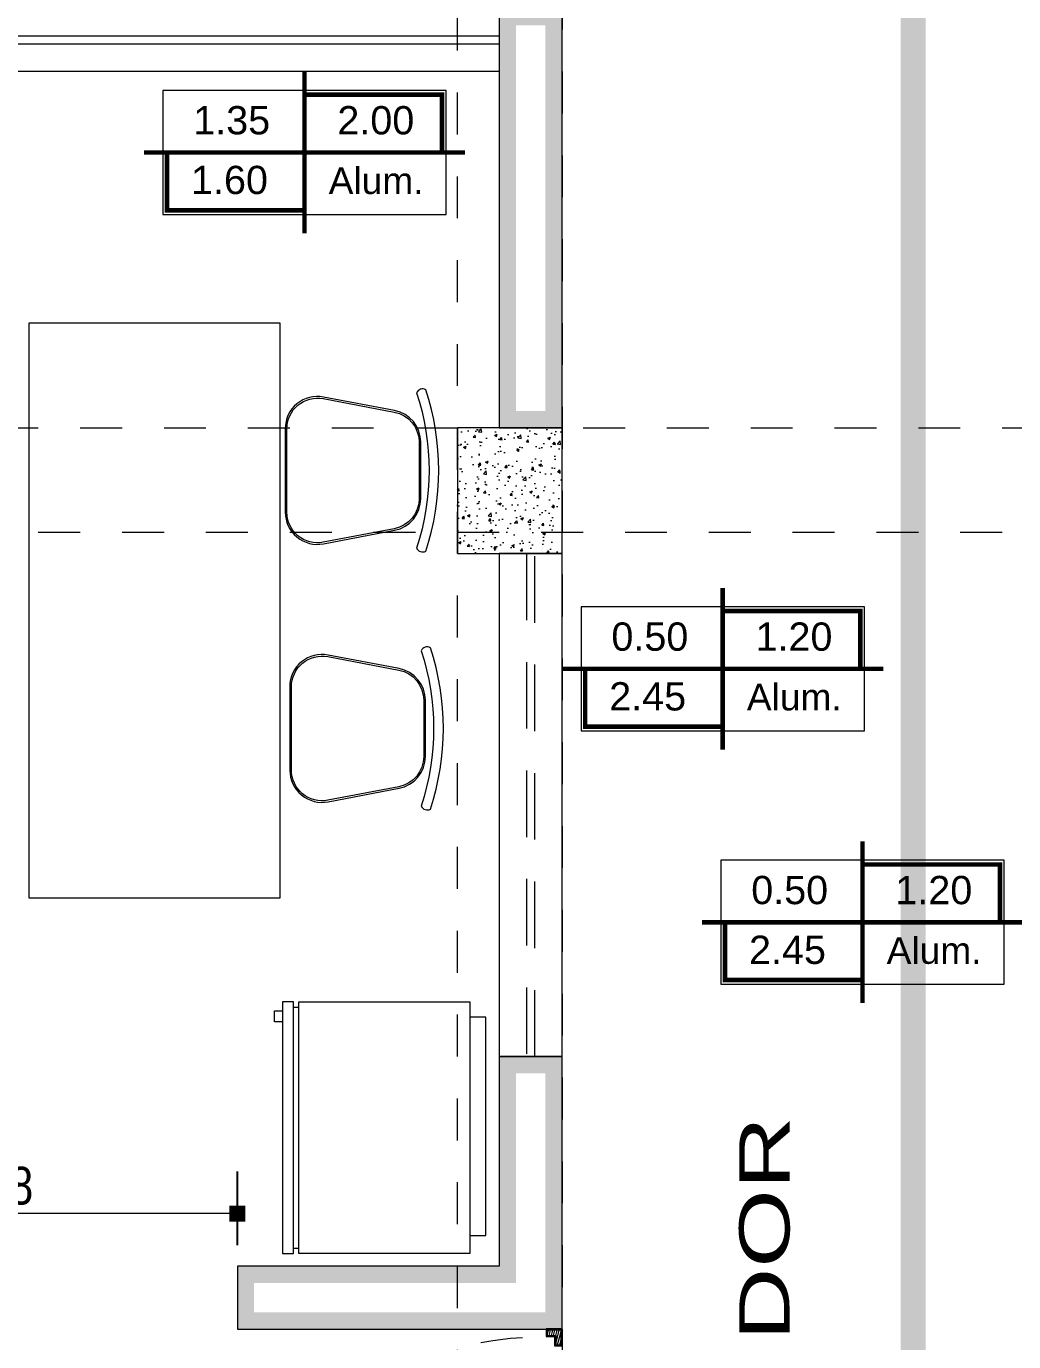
# Model space of a CAD drawing. Header units: millimetres. Extents: x 1555 to 3397, y 790 to 1592.
# Drawn here: x 1659.316 to 1661.673, y 806.653 to 809.791 of the extents above; entities that cross this region are included whole.
import ezdxf
from ezdxf.enums import TextEntityAlignment as Align

# ---------------------------------------------------------------- set-up
doc = ezdxf.new("R2010")
doc.units = ezdxf.units.MM
for name, pattern in [('ACAD_ISO10W100', [18.5, 12, -3, 0.5, -3]), ('DASHDOT', [1, 0.5, -0.25, 0, -0.25]), ('HIDDEN2', [4.7625, 3.175, -1.5875])]:
    doc.linetypes.add(name, pattern=pattern)
doc.layers.get('0').update_dxf_attribs({"lineweight": 5})
doc.layers.get('Defpoints').update_dxf_attribs({"lineweight": 5})
for name, color, linetype, lineweight in [('0-Columna', 253, 'Continuous', 13), ('0-Hach de Muro Alto', 145, 'Continuous', 5), ('0-Muro Alto', 145, 'Continuous', 5), ('02', 2, 'Continuous', 5), ('1 simbolos', 250, 'Continuous', 9), ('COTA INTERIOE', 22, 'Continuous', 9), ('muebles', 8, 'Continuous', 5), ('MUEBLES 01', 33, 'Continuous', 9), ('PUERTAS', 57, 'Continuous', 9), ('SIMBOLO CORTES', 10, 'DASHDOT', 5), ('TEXT2', 7, 'Continuous', 9), ('TEXTURAS ACHURADOS', 47, 'Continuous', 5), ('VENTANA', 150, 'Continuous', 5), ('ventana alta', 141, 'HIDDEN2', 18)]:
    doc.layers.add(name, color=color, linetype=linetype, lineweight=lineweight)
for name, color, linetype, lineweight, true_color in [('1 numeracion puertas ventanas', 7, 'Continuous', 9, 0x504a45), ('PROYECCION DE VIGA', 7, 'HIDDEN2', 9, 0xd4bc9d), ('RELLENO DE MURO CORTE', 7, 'Continuous', 5, 0x5b605f)]:
    doc.layers.add(name, color=color, linetype=linetype, lineweight=lineweight, true_color=true_color)
doc.styles.add('DETALLES', font='techl___.ttf')
doc.styles.add('PEQUEÑO', font='sanss___.ttf', dxfattribs={"height": 0.075})
doc.styles.add('TEX-10', font='swissel.ttf', dxfattribs={"height": 0.1})
doc.styles.add('TEXTO-AMBIENTES', font='GOTHIC.TTF', dxfattribs={"width": 1.5, "height": 0.125})
doc.dimstyles.new('50$0', dxfattribs={"dimscale": 0, "dimtxt": 0.09, "dimasz": 0.038, "dimexe": 0.1, "dimexo": 0.05, "dimgap": 0.02, "dimtad": 2, "dimtih": 1, "dimtoh": 1, "dimlfac": -1, "dimzin": 4, "dimdsep": 46, "dimtxsty": 'DETALLES', "dimblk": 'BOXFILLED', "dimcen": 2.5, "dimclrd": 256, "dimclre": 256, "dimclrt": 256, "dimazin": 0, "dimtfac": 1, "dimtmove": 0, "dimatfit": 2, "dimldrblk": 'DOT', "dimfxl": 0.2, "dimfxlon": 1, "dimtolj": 1, "dimtzin": 0, "dimlwd": -1, "dimarcsym": 0})

# ---------------------------------------------------------------- blocks, each defined once
blk = doc.blocks.new('A$C4689712F')
at = {"layer": 'RELLENO DE MURO CORTE'}
h = blk.add_hatch(dxfattribs=at)
h.set_pattern_fill('_USER', color=256, scale=0.004, angle=195, style=0, pattern_type=0)
h.set_pattern_definition([(195, (-171.6748232, -35.353283), (0.00103527618, -0.003863703305), [])])
h.paths.add_polyline_path([(0.4187, 0.0546), (0.4045, 0.0404), (0.4399, 0.0051), (0.454, 0.0192)])
edge = h.paths.add_edge_path()
edge.add_arc((0.454, 0.0192), 0.864, 135.6632, 136.3264)
edge.add_line((-0.1709, 0.6158), (-0.1357, 0.5806))
edge.add_line((-0.1357, 0.5806), (-0.1215, 0.5948))
edge.add_line((-0.1215, 0.5948), (-0.1569, 0.6301))
edge.add_line((-0.1569, 0.6301), (-0.164, 0.623))
h = blk.add_hatch(dxfattribs=at)
h.set_pattern_fill('_USER', color=256, scale=0.005, angle=195, style=0, pattern_type=0)
h.set_pattern_definition([(195, (-171.674823, -35.353283), (0.00129409523, -0.00482962913), [])])
h.paths.add_polyline_path([(-0.1215, 0.5905), (-0.1314, 0.5806), (0.4045, 0.0447), (0.4144, 0.0546)])
h = blk.add_hatch(dxfattribs=at)
h.set_pattern_fill('_USER', color=256, scale=0.005, angle=195, style=0, pattern_type=0)
h.set_pattern_definition([(195, (-171.667752, -35.346212), (0.00129409523, -0.00482962913), [])])
h.paths.add_polyline_path([(0.4695, 0.0167), (0.4565, 0.0167), (0.4565, -0.0033), (0.4345, -0.0033), (0.4345, -0.0163), (0.4695, -0.0163)])
h.paths.add_polyline_path([(-0.4255, 0.0167), (-0.4125, 0.0167), (-0.4125, -0.0033), (-0.3905, -0.0033), (-0.3905, -0.0163), (-0.4255, -0.0163)])
at = {"layer": 'PUERTAS', "linetype": 'HIDDEN2', "ltscale": 0.012}
blk.add_lwpolyline([(0.454, 0.8832, 0.414214), (-0.41, 0.0192), (-0.41, -0.0008), (-0.41, -0.0008)], format="xyb", dxfattribs=at)
at = {"layer": 'PUERTAS'}
for points in [[(-0.0801, 0.6078, 0.478386), (-0.1011, 0.59), (-0.0839, 0.5727, 0.478386), (-0.066, 0.5938)], [(-0.1487, 0.5392, -0.478386), (-0.1309, 0.5602), (-0.1137, 0.543, -0.478386), (-0.1347, 0.5251)]]:
    blk.add_lwpolyline(points, format="xyb", close=True, dxfattribs=at)
for points in [[(-0.1215, 0.5948), (-0.1357, 0.5806), (0.4045, 0.0404), (0.4187, 0.0546)], [(-0.1001, 0.5425), (-0.1314, 0.5738), (-0.1301, 0.5751), (-0.0988, 0.5438)], [(-0.1254, 0.5641), (-0.1314, 0.5738), (-0.1001, 0.5425), (-0.1098, 0.5485)], [(-0.0834, 0.5591), (-0.1147, 0.5904), (-0.116, 0.5892), (-0.0847, 0.5579)], [(-0.105, 0.5845), (-0.1147, 0.5904), (-0.0834, 0.5591), (-0.0894, 0.5689)], [(-0.0853, 0.5742), (-0.0997, 0.5886), (-0.1044, 0.5839), (-0.09, 0.5695)], [(-0.1151, 0.5444), (-0.1295, 0.5588), (-0.1248, 0.5635), (-0.1104, 0.5491)], [(-0.428, 0.0192), (-0.41, 0.0192), (-0.41, -0.0008), (-0.388, -0.0008), (-0.388, -0.0188), (-0.428, -0.0188)], [(0.472, 0.0192), (0.454, 0.0192), (0.454, -0.0008), (0.432, -0.0008), (0.432, -0.0188), (0.472, -0.0188)]]:
    blk.add_lwpolyline(points, close=True, dxfattribs=at)
at = {"layer": 'RELLENO DE MURO CORTE'}
for points in [[(-0.1569, 0.6301), (-0.164, 0.623, 0.002894), (-0.1709, 0.6158), (-0.1357, 0.5806), (-0.1215, 0.5948)], [(-0.081, 0.6062, 0.455015), (-0.0993, 0.5907), (-0.0831, 0.5745, 0.455015), (-0.0677, 0.5929)], [(-0.1471, 0.54, -0.455015), (-0.1316, 0.5584), (-0.1154, 0.5422, -0.455015), (-0.1338, 0.5268)]]:
    blk.add_lwpolyline(points, format="xyb", close=True, dxfattribs=at)
for points in [[(-0.1215, 0.5905), (-0.1314, 0.5806), (0.4045, 0.0447), (0.4144, 0.0546)], [(0.4187, 0.0546), (0.4045, 0.0404), (0.4399, 0.0051), (0.454, 0.0192)], [(-0.4255, 0.0167), (-0.4125, 0.0167), (-0.4125, -0.0033), (-0.3905, -0.0033), (-0.3905, -0.0163), (-0.4255, -0.0163)], [(0.4695, 0.0167), (0.4565, 0.0167), (0.4565, -0.0033), (0.4345, -0.0033), (0.4345, -0.0163), (0.4695, -0.0163)]]:
    blk.add_lwpolyline(points, close=True, dxfattribs=at)
blk = doc.blocks.new('A$C70C52BCA')
at = {"layer": 'MUEBLES 01'}
for points in [[(-0.0581, 0.1627, 0.470481), (-0.1495, 0.087), (-0.1495, -0.1119, 0.470481), (-0.0581, -0.1875), (0.1114, -0.1553, 0.3601), (0.174, -0.0796), (0.174, 0.0548, 0.3601), (0.1114, 0.1304)], [(0.1106, 0.1266, -0.3601), (0.1701, 0.0548), (0.1701, -0.0796, -0.3601), (0.1106, -0.1515), (-0.0588, -0.1838, -0.470481), (-0.1456, -0.1119), (-0.1456, 0.087, -0.470481), (-0.0588, 0.1589)], [(0.1861, 0.1801, 0.442618), (0.1641, 0.1729, -0.16), (0.1641, -0.1977, 0.442618), (0.1861, -0.205, 0.16)]]:
    blk.add_lwpolyline(points, format="xyb", close=True, dxfattribs=at)
blk = doc.blocks.new('refigeradora')
at = {"linetype": 'Continuous'}
for p, q in [((-0.6472, 0.8183), (-0.6306, 0.8183)), ((-0.6472, 0.0517), (-0.6306, 0.0517))]:
    blk.add_line(p, q, dxfattribs=at)
for points in [[(-0.6824, 0.035), (-0.6824, 0.835), (-0.6472, 0.835), (-0.6472, 0.035)], [(-0.0859, 0.035), (-0.0859, 0.835), (-0.6306, 0.835), (-0.6306, 0.035)], [(-0.0859, 0.0842), (-0.0859, 0.7784), (-0.035, 0.7784), (-0.035, 0.0842)], [(-0.6824, 0.0637), (-0.6824, 0.0988), (-0.7077, 0.0988), (-0.7077, 0.0637)]]:
    blk.add_lwpolyline(points, close=True, dxfattribs=at)
blk = doc.blocks.new('TipoVentana')
for p, q in [((0, -0.35), (0, 0)), ((-0.4, -0.175), (0.4, -0.175))]:
    blk.add_line(p, q)
blk.add_lwpolyline([(-0.4, -0.35), (0.4, -0.35), (0.4, 0), (-0.4, 0)], close=True)
at = {"style": 'PEQUEÑO'}
for tag, p in [('TIPO', (-0.1961, -0.1305)), ('ANCHO', (-0.2007, -0.2968))]:
    blk.add_attdef(tag, text='', height=0.075, dxfattribs=at).set_placement(p, align=Align.CENTER)
at = {"style": 'PEQUEÑO', "flags": 4}
for tag, p in [('ALFEIZ.', (0.2062, -0.1281)), ('ALTO', (0.1993, -0.2968))]:
    blk.add_attdef(tag, text='', height=0.075, dxfattribs=at).set_placement(p, align=Align.CENTER)
blk = doc.blocks.new('_BOXFILLED')
at = {"color": 0, "linetype": 'ByBlock'}
blk.add_line((-0.5, 0), (-1, 0), dxfattribs=at)
blk.add_solid([(-0.5, 0.5), (0.5, 0.5), (-0.5, -0.5), (0.5, -0.5)], dxfattribs=at)
blk = doc.blocks.new('*D554')
at = {"layer": 'COTA INTERIOE', "lineweight": -2, "transparency": 16777216}
for p, q in [((1658.6452, 806.8832), (1658.6452, 807.0587)), ((1659.8202, 806.8832), (1659.8202, 807.0587))]:
    blk.add_line(p, q, dxfattribs=at)
at = {"layer": 'COTA INTERIOE', "transparency": 16777216}
blk.add_line((1659.7822, 806.9587), (1658.6832, 806.9587), dxfattribs=at)
at = {"layer": 'Defpoints', "color": 0, "transparency": 16777216}
for p in [(1658.6452, 806.9587), (1658.6452, 806.8332), (1659.8202, 806.8332)]:
    blk.add_point(p, dxfattribs=at)
at = {"layer": 'COTA INTERIOE', "transparency": 16777216, "xscale": 0.038, "yscale": 0.038, "zscale": 0.038, "rotation": 180}
blk.add_blockref('_BOXFILLED', (1658.6452, 806.9587), dxfattribs=at)
at = {"layer": 'COTA INTERIOE', "transparency": 16777216, "xscale": 0.038, "yscale": 0.038, "zscale": 0.038}
blk.add_blockref('_BOXFILLED', (1659.8202, 806.9587), dxfattribs=at)
at = {"layer": 'COTA INTERIOE', "transparency": 16777216, "insert": (1659.2327, 807.0246), "char_height": 0.09, "attachment_point": 5, "style": 'DETALLES'}
blk.add_mtext('\\A1;1.18', dxfattribs=at)
blk = doc.blocks.new('_Dot')
at = {"layer": '02', "color": 0, "lineweight": -2}
blk.add_line((-0.5, 0), (-1, 0), dxfattribs=at)
at = {"layer": '02', "color": 0, "const_width": 0.5}
blk.add_lwpolyline([(-0.25, 0, 1), (0.25, 0, 1)], format="xyb", close=True, dxfattribs=at)

msp = doc.modelspace()

# ---------------------------------------------------------------- hatches: boundary and pattern name
at = {"layer": 'TEXTURAS ACHURADOS'}
h = msp.add_hatch(dxfattribs=at)
h.set_pattern_fill('CONCRET3', color=256, scale=0.00882, angle=360, pattern_type=2)
h.set_pattern_definition([(50, (1706.1599, 776.934366), (0.06326235, -0.00553474), [0.006615, -0.072765]), (355, (1706.1599, 776.934366), (-0.01223787, 0.066343346), [0.005292, -0.058212]), (100.4514, (1706.16517, 776.933904), (0.05102453, 0.06080857), [0.005621885, -0.061840734]), (46.1842, (1706.1599, 776.952006), (0.09413066, -0.01459878), [0.0099225, -0.1091475]), (96.6356, (1706.16774, 776.95079), (0.08243725, 0.0859172), [0.00843283, -0.09276109]), (351.1842, (1706.1599, 776.95201), (0.08243718, 0.08591726), [0.007938, -0.087318]), (21, (1706.16872, 776.947596), (0.0526472, -0.035510986), [0.006615, -0.072765]), (326, (1706.16872, 776.947596), (0.02146041, 0.063958234), [0.005292, -0.058212]), (71.4514, (1706.173107, 776.944636), (0.074107636, 0.02844719), [0.005621885, -0.061840734]), (37.5, (1706.1599, 776.934366), (0.001072499, 0.029361238), [0, -0.0575064, 0, -0.059094, 0, -0.0584325]), (7.5, (1706.1599, 776.934366), (0.023202733, 0.034787113), [0, -0.0336924, 0, -0.0561834, 0, -0.0222705]), (327.5, (1706.14023, 776.934366), (0.047083139, -0.00198934), [0, -0.02205, 0, -0.068796, 0, -0.091287]), (317.5, (1706.13141, 776.934366), (0.05143702, 0.00882926), [0, -0.028665, 0, -0.0456876, 0, -0.064827])])
h.paths.add_polyline_path([(1660.34518, 808.83322), (1660.59518, 808.83322), (1660.59518, 808.53322), (1660.34518, 808.53322)])

# ---------------------------------------------------------------- linework, layer by layer
at = {"layer": '0-Columna'}
msp.add_lwpolyline([(1660.59518, 808.83322), (1660.34518, 808.83322), (1660.34518, 808.53322), (1660.59518, 808.53322)], close=True, dxfattribs=at)
at = {"layer": '0-Hach de Muro Alto', "const_width": 0.04}
for points in [[(1660.57518, 809.81322), (1660.46518, 809.81322), (1660.46518, 808.85322), (1660.57518, 808.85322)], [(1660.57518, 807.31322), (1660.46518, 807.31322), (1660.46518, 806.81322), (1659.84018, 806.81322), (1659.84018, 806.70322), (1660.44518, 806.70322), (1660.57518, 806.70322)]]:
    msp.add_lwpolyline(points, close=True, dxfattribs=at)
at = {"layer": '0-Muro Alto'}
for points in [[(1658.44518, 809.83322), (1660.44518, 809.83322), (1660.44518, 809.68322), (1658.44518, 809.68322)], [(1660.59518, 809.83322), (1660.44518, 809.83322), (1660.44518, 809.83322), (1660.44518, 808.83322), (1660.59518, 808.83322)], [(1660.44518, 807.33322), (1660.59518, 807.33322), (1660.59518, 808.53322), (1660.44518, 808.53322)], [(1660.59518, 807.33322), (1660.44518, 807.33322), (1660.44518, 806.83322), (1659.82018, 806.83322), (1659.82018, 806.68322), (1660.44518, 806.68322), (1660.59518, 806.68322)]]:
    msp.add_lwpolyline(points, close=True, dxfattribs=at)
at = {"layer": '1 numeracion puertas ventanas', "linetype": 'Continuous', "const_width": 0.0108}
for points in [[(1659.98047, 809.29731), (1659.98047, 809.68322)], [(1659.98047, 809.62822), (1660.30865, 809.62822), (1660.30865, 809.49027)], [(1659.59729, 809.49029), (1660.36365, 809.49027)], [(1659.98047, 809.35231), (1659.65229, 809.35231), (1659.65229, 809.49029)], [(1660.97836, 808.06534), (1660.97836, 808.45124)], [(1660.97836, 808.39624), (1661.30654, 808.39624), (1661.30654, 808.25829)], [(1660.59518, 808.25831), (1661.36154, 808.25829)], [(1660.97836, 808.12034), (1660.65018, 808.12034), (1660.65018, 808.25831)], [(1661.312, 807.46065), (1661.312, 807.84656)], [(1661.312, 807.79156), (1661.64018, 807.79156), (1661.64018, 807.65361)], [(1660.92882, 807.65363), (1661.69518, 807.65361)], [(1661.312, 807.51565), (1660.98382, 807.51565), (1660.98382, 807.65363)]]:
    msp.add_lwpolyline(points, dxfattribs=at)
at = {"layer": 'MUEBLES 01'}
msp.add_lwpolyline([(1659.32245, 807.71155), (1659.92245, 807.71155), (1659.92245, 809.08322), (1659.32245, 809.08322)], close=True, dxfattribs=at)
at = {"layer": 'PROYECCION DE VIGA', "linetype": 'HIDDEN2', "ltscale": 0.03}
for points in [[(1660.34518, 811.88322), (1660.59518, 811.88322), (1660.59518, 800.33322), (1660.34518, 800.33322)], [(1656.64518, 808.83322), (1665.64518, 808.83322), (1665.64518, 808.58322), (1656.64518, 808.58322)]]:
    msp.add_lwpolyline(points, close=True, dxfattribs=at)
at = {"layer": 'SIMBOLO CORTES', "linetype": 'ACAD_ISO10W100', "ltscale": 0.07, "const_width": 0.05972}
msp.add_lwpolyline([(1660.75512, 820.37926), (1661.43268, 820.37926), (1661.43268, 799.03325), (1660.75718, 799.03325)], dxfattribs=at)
at = {"layer": 'VENTANA'}
msp.add_lwpolyline([(1658.44518, 809.76822), (1660.44518, 809.76822), (1660.44518, 809.74822), (1658.44518, 809.74822)], close=True, dxfattribs=at)
at = {"layer": 'ventana alta', "ltscale": 0.05}
msp.add_lwpolyline([(1660.51018, 807.33322), (1660.53018, 807.33322), (1660.53018, 808.53322), (1660.51018, 808.53322)], close=True, dxfattribs=at)

# ---------------------------------------------------------------- block references
at = {"layer": '1 simbolos', "linetype": 'Continuous'}
ref = msp.add_blockref('TipoVentana', (1659.98047, 809.34231), dxfattribs=dict(at, xscale=0.8454515097599824, yscale=0.8454515097599824, zscale=0.8454515097599824, rotation=180))
ref.add_attrib('ALFEIZ.', '1.60', dxfattribs={"layer": '0', "height": 0.0675, "style": 'TEX-10', "flags": 4}).set_placement((1659.80133, 809.3909), align=Align.CENTER)
ref.add_attrib('TIPO', 'Alum.', dxfattribs={"layer": '0', "height": 0.063409, "style": 'PEQUEÑO'}).set_placement((1660.15123, 809.39111), align=Align.CENTER)
ref.add_attrib('ANCHO', '2.00', dxfattribs={"layer": '0', "height": 0.0675, "style": 'TEX-10'}).set_placement((1660.15053, 809.53338), align=Align.CENTER)
ref.add_attrib('ALTO', '1.35', dxfattribs={"layer": '0', "height": 0.0675, "style": 'TEX-10', "flags": 4}).set_placement((1659.80659, 809.53347), align=Align.CENTER)
ref = msp.add_blockref('TipoVentana', (1660.97836, 808.11034), dxfattribs=dict(at, xscale=0.8454515097599824, yscale=0.8454515097599824, zscale=0.8454515097599824, rotation=180))
ref.add_attrib('ALFEIZ.', '2.45', dxfattribs={"layer": '0', "height": 0.0675, "style": 'TEX-10', "flags": 4}).set_placement((1660.79923, 808.15892), align=Align.CENTER)
ref.add_attrib('TIPO', 'Alum.', dxfattribs={"layer": '0', "height": 0.063409, "style": 'PEQUEÑO'}).set_placement((1661.14912, 808.15914), align=Align.CENTER)
ref.add_attrib('ANCHO', '1.20', dxfattribs={"layer": '0', "height": 0.0675, "style": 'TEX-10'}).set_placement((1661.14842, 808.30141), align=Align.CENTER)
ref.add_attrib('ALTO', '0.50', dxfattribs={"layer": '0', "height": 0.0675, "style": 'TEX-10', "flags": 4}).set_placement((1660.80448, 808.3015), align=Align.CENTER)
ref = msp.add_blockref('TipoVentana', (1661.312, 807.50565), dxfattribs=dict(at, xscale=0.8454515097599824, yscale=0.8454515097599824, zscale=0.8454515097599824, rotation=180))
ref.add_attrib('ALFEIZ.', '2.45', dxfattribs={"layer": '0', "height": 0.0675, "style": 'TEX-10', "flags": 4}).set_placement((1661.13287, 807.55424), align=Align.CENTER)
ref.add_attrib('TIPO', 'Alum.', dxfattribs={"layer": '0', "height": 0.063409, "style": 'PEQUEÑO'}).set_placement((1661.48276, 807.55445), align=Align.CENTER)
ref.add_attrib('ANCHO', '1.20', dxfattribs={"layer": '0', "height": 0.0675, "style": 'TEX-10'}).set_placement((1661.48206, 807.69673), align=Align.CENTER)
ref.add_attrib('ALTO', '0.50', dxfattribs={"layer": '0', "height": 0.0675, "style": 'TEX-10', "flags": 4}).set_placement((1661.13812, 807.69681), align=Align.CENTER)
at = {"layer": 'muebles', "xscale": -0.7500000000000159, "yscale": 0.7500000000000159, "zscale": 0.7500000000000159, "rotation": 180}
msp.add_blockref('refigeradora', (1660.43966, 807.48996), dxfattribs=at)
at = {"layer": 'MUEBLES 01'}
for p in [(1660.08386, 808.7441), (1660.09477, 808.12855)]:
    msp.add_blockref('A$C70C52BCA', p, dxfattribs=at)
at = {"layer": 'PUERTAS', "lineweight": -3, "xscale": -1, "rotation": 90}
msp.add_blockref('A$C4689712F', (1660.5764, 806.25523), dxfattribs=at)

# ---------------------------------------------------------------- texts
at = {"layer": 'TEXT2', "insert": (1661.07856, 806.53535), "char_height": 0.12, "width": 1.9880209, "attachment_point": 5, "rotation": 90, "style": 'TEXTO-AMBIENTES'}
msp.add_mtext('\\A1;CORRIDOR', dxfattribs=at)

# ---------------------------------------------------------------- dimensions: what is measured, and where the dimension line sits
at = {"layer": 'COTA INTERIOE'}
dim = msp.add_aligned_dim(p1=(1659.8201815824, 806.8332194609), p2=(1658.6451815824, 806.8332194609), distance=-0.1255145552, dimstyle='50$0', override={"dimscale": 1}, dxfattribs=at)
dim.commit()
dim.dimension.update_dxf_attribs({"geometry": '*D554', "text_midpoint": (1659.2326815824, 807.0245892792)})

doc.saveas('drawing.dxf')
